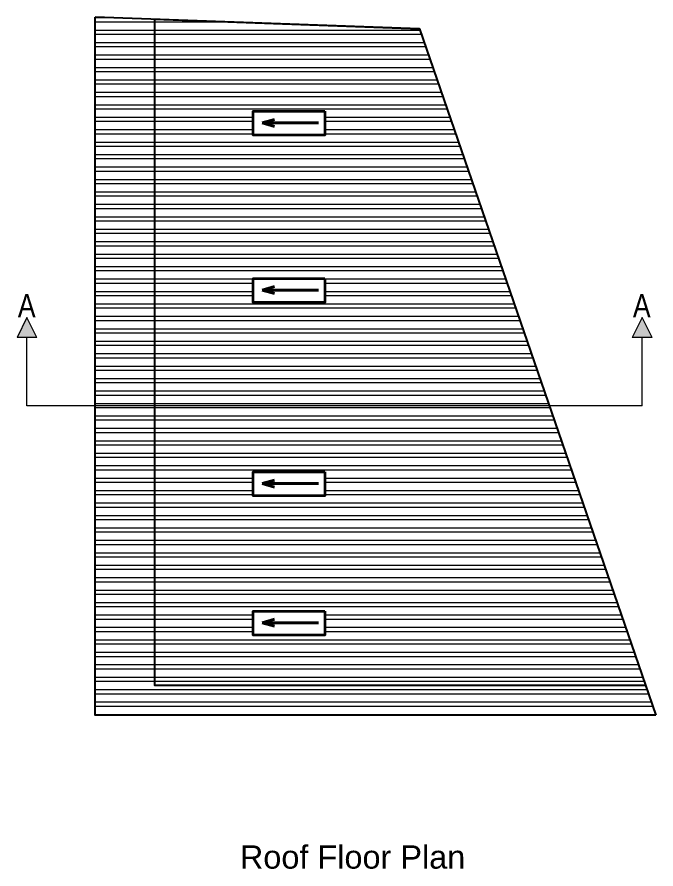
# Model space of a CAD drawing. Header units: inches. Extents: x 352731 to 371558, y -52658 to -39161.
# Drawn here: x 358895 to 359280, y -50446 to -49932 of the extents above; entities that cross this region are included whole.
import ezdxf

# ---------------------------------------------------------------- set-up
doc = ezdxf.new("R2010")
doc.units = ezdxf.units.IN
doc.header["$LTSCALE"] = 2
doc.header["$MEASUREMENT"] = 0
doc.layers.get('0').update_dxf_attribs({"linetype": 'CONTINUOUS'})
for name, color, linetype, lineweight in [('DIM_LINE', 173, 'CONTINUOUS', 20), ('door', 20, 'CONTINUOUS', 35), ('WALL - A', 1, 'CONTINUOUS', 40)]:
    doc.layers.add(name, color=color, linetype=linetype, lineweight=lineweight)
doc.styles.get("Standard").update_dxf_attribs({"font": 'ARIALN.TTF'})

msp = doc.modelspace()

# ---------------------------------------------------------------- hatches: boundary and pattern name
at = {"linetype": 'ByBlock', "lineweight": 5}
for points in [[(358901.19, -50113.24), (358907.19, -50125.24), (358895.19, -50125.24)], [(359271.93, -50113.24), (359277.93, -50125.24), (359265.93, -50125.24)]]:
    msp.add_hatch(color=7, dxfattribs=at).paths.add_polyline_path(points)
at = {"layer": 'DIM_LINE'}
h = msp.add_hatch(dxfattribs=at)
h.set_pattern_fill('ANSI32', color=256, scale=20, angle=135)
h.paths.add_polyline_path([(358978.31, -49933.46), (358942.31, -49932.17), (358942.31, -50166.41), (358978.31, -50166.41)])
h = msp.add_hatch(dxfattribs=at)
h.set_pattern_fill('ANSI32', color=256, scale=20, angle=135)
h.paths.add_polyline_path([(359137.81, -49939.2), (358978.31, -49933.46), (358978.31, -50166.41), (359216.06, -50166.41)])
h.paths.add_polyline_path([(359080.76, -50089.69), (359080.76, -50104.15), (359037.43, -50104.15), (359037.43, -50089.69)], flags=16)
h.paths.add_polyline_path([(359080.76, -50003.39), (359037.43, -50003.39), (359037.43, -49988.94), (359080.76, -49988.94)], flags=16)
h = msp.add_hatch(dxfattribs=at)
h.set_pattern_fill('ANSI32', color=256, scale=20, angle=135)
h.paths.add_polyline_path([(359274.12, -50334.98), (358978.31, -50334.98), (358978.31, -50166.41), (358942.31, -50166.41), (358942.31, -50352.98), (359280.32, -50352.98)])
h = msp.add_hatch(dxfattribs=at)
h.set_pattern_fill('ANSI32', color=256, scale=20, angle=135)
h.paths.add_polyline_path([(359216.06, -50166.41), (358978.31, -50166.41), (358978.31, -50334.98), (359274.12, -50334.98)])
h.paths.add_polyline_path([(359080.76, -50290.21), (359080.76, -50304.66), (359037.43, -50304.66), (359037.43, -50290.21)], flags=16)
h.paths.add_polyline_path([(359080.76, -50220.76), (359037.43, -50220.76), (359037.43, -50206.31), (359080.76, -50206.31)], flags=16)

# ---------------------------------------------------------------- linework, layer by layer
at = {"ltscale": 0.5}
msp.add_line((359137.81, -49939.2), (358942.31, -49932.17), dxfattribs=at)
at = {"color": 7, "linetype": 'ByBlock', "lineweight": 5}
for p, q in [((358901.19, -50113.24), (358895.19, -50125.24)), ((358907.19, -50125.24), (358901.19, -50113.24)), ((359271.93, -50113.24), (359265.93, -50125.24)), ((359277.93, -50125.24), (359271.93, -50113.24)), ((358907.19, -50125.24), (358895.19, -50125.24)), ((358901.19, -50166.41), (358901.19, -50125.24)), ((359277.93, -50125.24), (359265.93, -50125.24)), ((359271.93, -50166.41), (359271.93, -50125.24)), ((359271.93, -50166.41), (358901.19, -50166.41))]:
    msp.add_line(p, q, dxfattribs=at)
at = {"ltscale": 0.5}
for points in [[(359280.32, -50352.98), (358942.31, -50352.98), (358942.31, -49932.17)], [(359274.12, -50334.98), (358978.31, -50334.98), (358978.31, -49933.46), (359137.81, -49939.2), (359280.32, -50352.98)]]:
    msp.add_lwpolyline(points, dxfattribs=at)
at = {"layer": 'DIM_LINE'}
for points in [[(359037.43, -49988.94), (359037.43, -50003.39), (359080.76, -50003.39), (359080.76, -49988.94)], [(359037.43, -50089.69), (359037.43, -50104.15), (359080.76, -50104.15), (359080.76, -50089.69)], [(359037.43, -50206.31), (359037.43, -50220.76), (359080.76, -50220.76), (359080.76, -50206.31)], [(359037.43, -50290.21), (359037.43, -50304.66), (359080.76, -50304.66), (359080.76, -50290.21)]]:
    msp.add_lwpolyline(points, close=True, dxfattribs=at)
at = {"layer": 'door', "ltscale": 0.5}
for points in [[(359080.76, -49988.94), (359080.76, -50003.39), (359037.43, -50003.39), (359037.43, -49988.94)], [(359080.76, -50089.69), (359080.76, -50104.15), (359037.43, -50104.15), (359037.43, -50089.69)], [(359080.76, -50206.31), (359080.76, -50220.76), (359037.43, -50220.76), (359037.43, -50206.31)], [(359080.76, -50290.21), (359080.76, -50304.66), (359037.43, -50304.66), (359037.43, -50290.21)]]:
    msp.add_lwpolyline(points, close=True, dxfattribs=at)
at = {"layer": 'WALL - A'}
for p, q in [((359043.02, -49995.97), (359050.32, -49993.84)), ((359077, -49995.97), (359043.02, -49995.97)), ((359043.02, -49995.97), (359050.32, -49998.1)), ((359043.02, -50096.73), (359050.32, -50094.6)), ((359077, -50096.73), (359043.02, -50096.73)), ((359043.02, -50096.73), (359050.32, -50098.85)), ((359043.02, -50213.35), (359050.32, -50211.22)), ((359077, -50213.35), (359043.02, -50213.35)), ((359043.02, -50213.35), (359050.32, -50215.47)), ((359043.02, -50297.24), (359050.32, -50295.12)), ((359077, -50297.24), (359043.02, -50297.24)), ((359043.02, -50297.24), (359050.32, -50299.37))]:
    msp.add_line(p, q, dxfattribs=at)

# ---------------------------------------------------------------- texts
at = {"color": 7, "linetype": 'ByBlock', "lineweight": 5, "char_height": 14}
for s, insert, width, attachment_point in [('A', (358906.38, -50099.13), 26.5803, 3), ('A', (359277.11, -50099.13), 26.5803, 3), ('{\\fArial CE|b0|i0|c0|p34;Roof\\fArial CE|b0|i0|c238|p34; Floor Plan}', (359097.45, -50438.53), 235.547, 5)]:
    msp.add_mtext(s, dxfattribs=dict(at, insert=insert, width=width, attachment_point=attachment_point))

doc.saveas('drawing.dxf')
